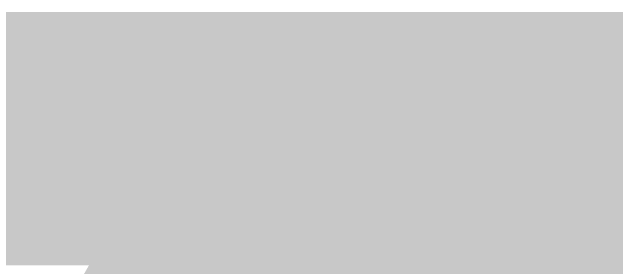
# Model space of a CAD drawing. Header units: inches. Extents: x -3 to 191, y -18 to 93.
# Drawn here: x 133.5391 to 133.9574, y 41.7518 to 41.9285 of the extents above; entities that cross this region are included whole.
import ezdxf

# ---------------------------------------------------------------- set-up
doc = ezdxf.new("R2010")
doc.units = ezdxf.units.IN
for name, color, linetype in [('Bottom Layer', 5, 'Continuous'), ('GND 1', 90, 'Continuous'), ('GND 2', 156, 'Continuous'), ('Mechanical 13', 56, 'Continuous'), ('PWR', 16, 'Continuous'), ('Signal L4', 76, 'Continuous'), ('Top Layer', 1, 'Continuous')]:
    doc.layers.add(name, color=color, linetype=linetype)

# ---------------------------------------------------------------- blocks, each defined once
blk = doc.blocks.new('CAP_0805_401')
at = {"layer": 'Mechanical 13'}
blk.add_lwpolyline([(-2.159, 1.143, 0.175, 0.175, 0), (-2.159, -1.143, 0.175, 0.175, 0)], format="xyseb", dxfattribs=at)

msp = doc.modelspace()

# ---------------------------------------------------------------- hatches: boundary and pattern name
at = {"layer": 'Bottom Layer'}
h = msp.add_hatch(color=5, dxfattribs=at)
edge = h.paths.add_edge_path()
edge.add_arc((133.85002, 41.6), 0.3, 0, 360)
at = {"layer": 'GND 1'}
h = msp.add_hatch(color=90, dxfattribs=at)
edge = h.paths.add_edge_path()
edge.add_arc((133.85002, 41.6), 0.3, 0, 360)
at = {"layer": 'GND 2'}
h = msp.add_hatch(color=156, dxfattribs=at)
edge = h.paths.add_edge_path()
edge.add_arc((133.85002, 41.6), 0.3, 0, 360)
at = {"layer": 'PWR'}
h = msp.add_hatch(color=16, dxfattribs=at)
edge = h.paths.add_edge_path()
edge.add_arc((133.85002, 41.6), 0.3, 0, 360)
at = {"layer": 'Signal L4'}
h = msp.add_hatch(color=76, dxfattribs=at)
edge = h.paths.add_edge_path()
edge.add_arc((133.85002, 41.6), 0.3, 0, 360)
at = {"layer": 'Top Layer'}
h = msp.add_hatch(color=1, dxfattribs=at)
edge = h.paths.add_edge_path()
edge.add_arc((133.85002, 41.6), 0.3, 0, 360)

# ---------------------------------------------------------------- block references
at = {"rotation": 90}
msp.add_blockref('CAP_0805_401', (133.00001, 44), dxfattribs=at)

doc.saveas('drawing.dxf')
